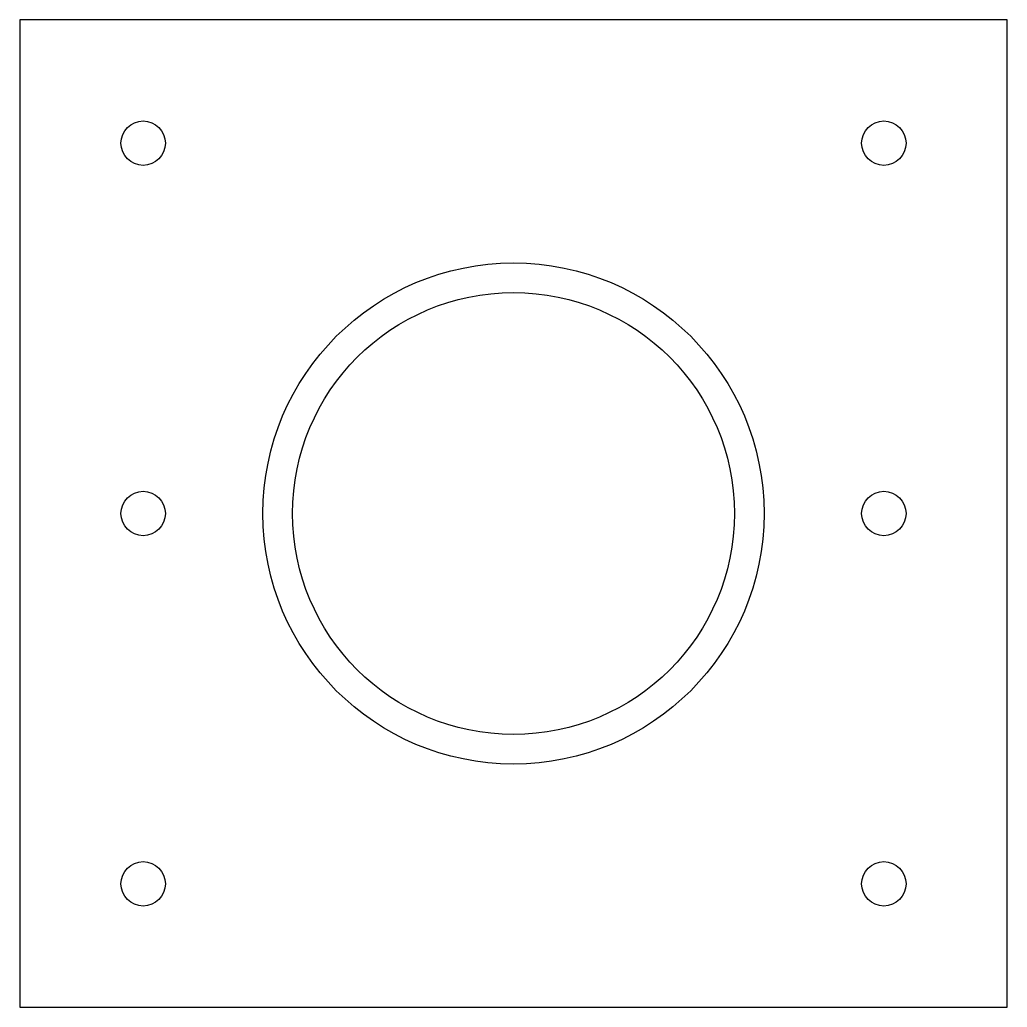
# Model space of a CAD drawing. Extents: x 28691 to 190833, y -3655 to 80068.
# Drawn here: x 37467.4 to 37867.4, y 33208.6 to 33608.6 of the extents above; entities that cross this region are included whole.
import ezdxf

# ---------------------------------------------------------------- set-up
doc = ezdxf.new("R2010")
doc.units = 0
doc.header["$LTSCALE"] = 10
doc.header["$MEASUREMENT"] = 0

msp = doc.modelspace()

# ---------------------------------------------------------------- linework, layer by layer
at = {"color": 6}
msp.add_lwpolyline([(37467.408, 33608.584), (37467.408, 33208.584), (37867.408, 33208.584), (37867.408, 33608.584), (37467.408, 33608.584)], dxfattribs=at)
for centre, radius in [((37517.408, 33558.584), 9), ((37817.408, 33558.584), 9), ((37667.408, 33408.584), 101.5), ((37667.408, 33408.584), 89.5), ((37517.408, 33408.584), 9), ((37817.408, 33408.584), 9), ((37517.408, 33258.584), 9), ((37817.408, 33258.584), 9)]:
    msp.add_circle(centre, radius)

doc.saveas('drawing.dxf')
